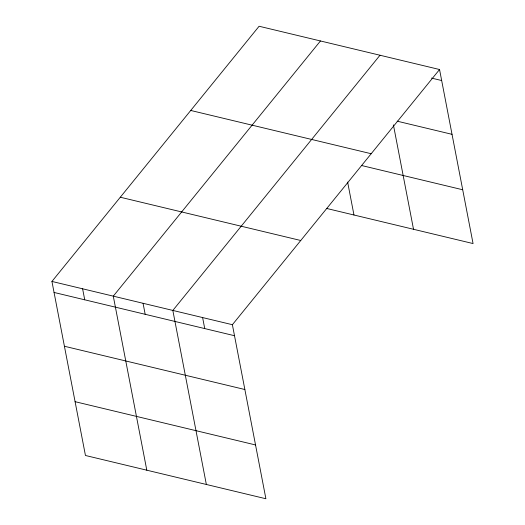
<?xml version="1.0" encoding="UTF-8"?>
<svg xmlns="http://www.w3.org/2000/svg" width="525" height="525" viewBox="0 0 525 525"><rect width="100%" height="100%" fill="white"/><g stroke="black" fill="none" stroke-linecap="round" stroke-linejoin="round"><path stroke-width="0.79" d="M439.55 69.517L232.385 324.706L265.899 498.75L85.45 455.483L51.936 281.439L259.101 26.25L439.55 69.517L473.064 243.561L326.438 208.405M320.453 40.963L113.288 296.152L146.803 470.197M380.002 55.237L172.837 310.433L206.351 484.47M431.484 78.087L441.669 80.528M397.182 121.177L452.032 134.328M190.732 110.46L371.188 153.727M361.633 165.526L462.709 189.761M120.297 197.229L300.753 240.496M51.936 281.439L232.385 324.706M54.055 292.451L234.504 335.718M64.411 346.251L244.867 389.517M75.088 401.684L255.537 444.951M393.409 124.871L413.516 229.281M347.629 182.083L353.968 215.001M202.611 317.566L204.73 328.578M143.062 303.293L145.182 314.304M82.609 288.796L84.728 299.808"/></g></svg>
